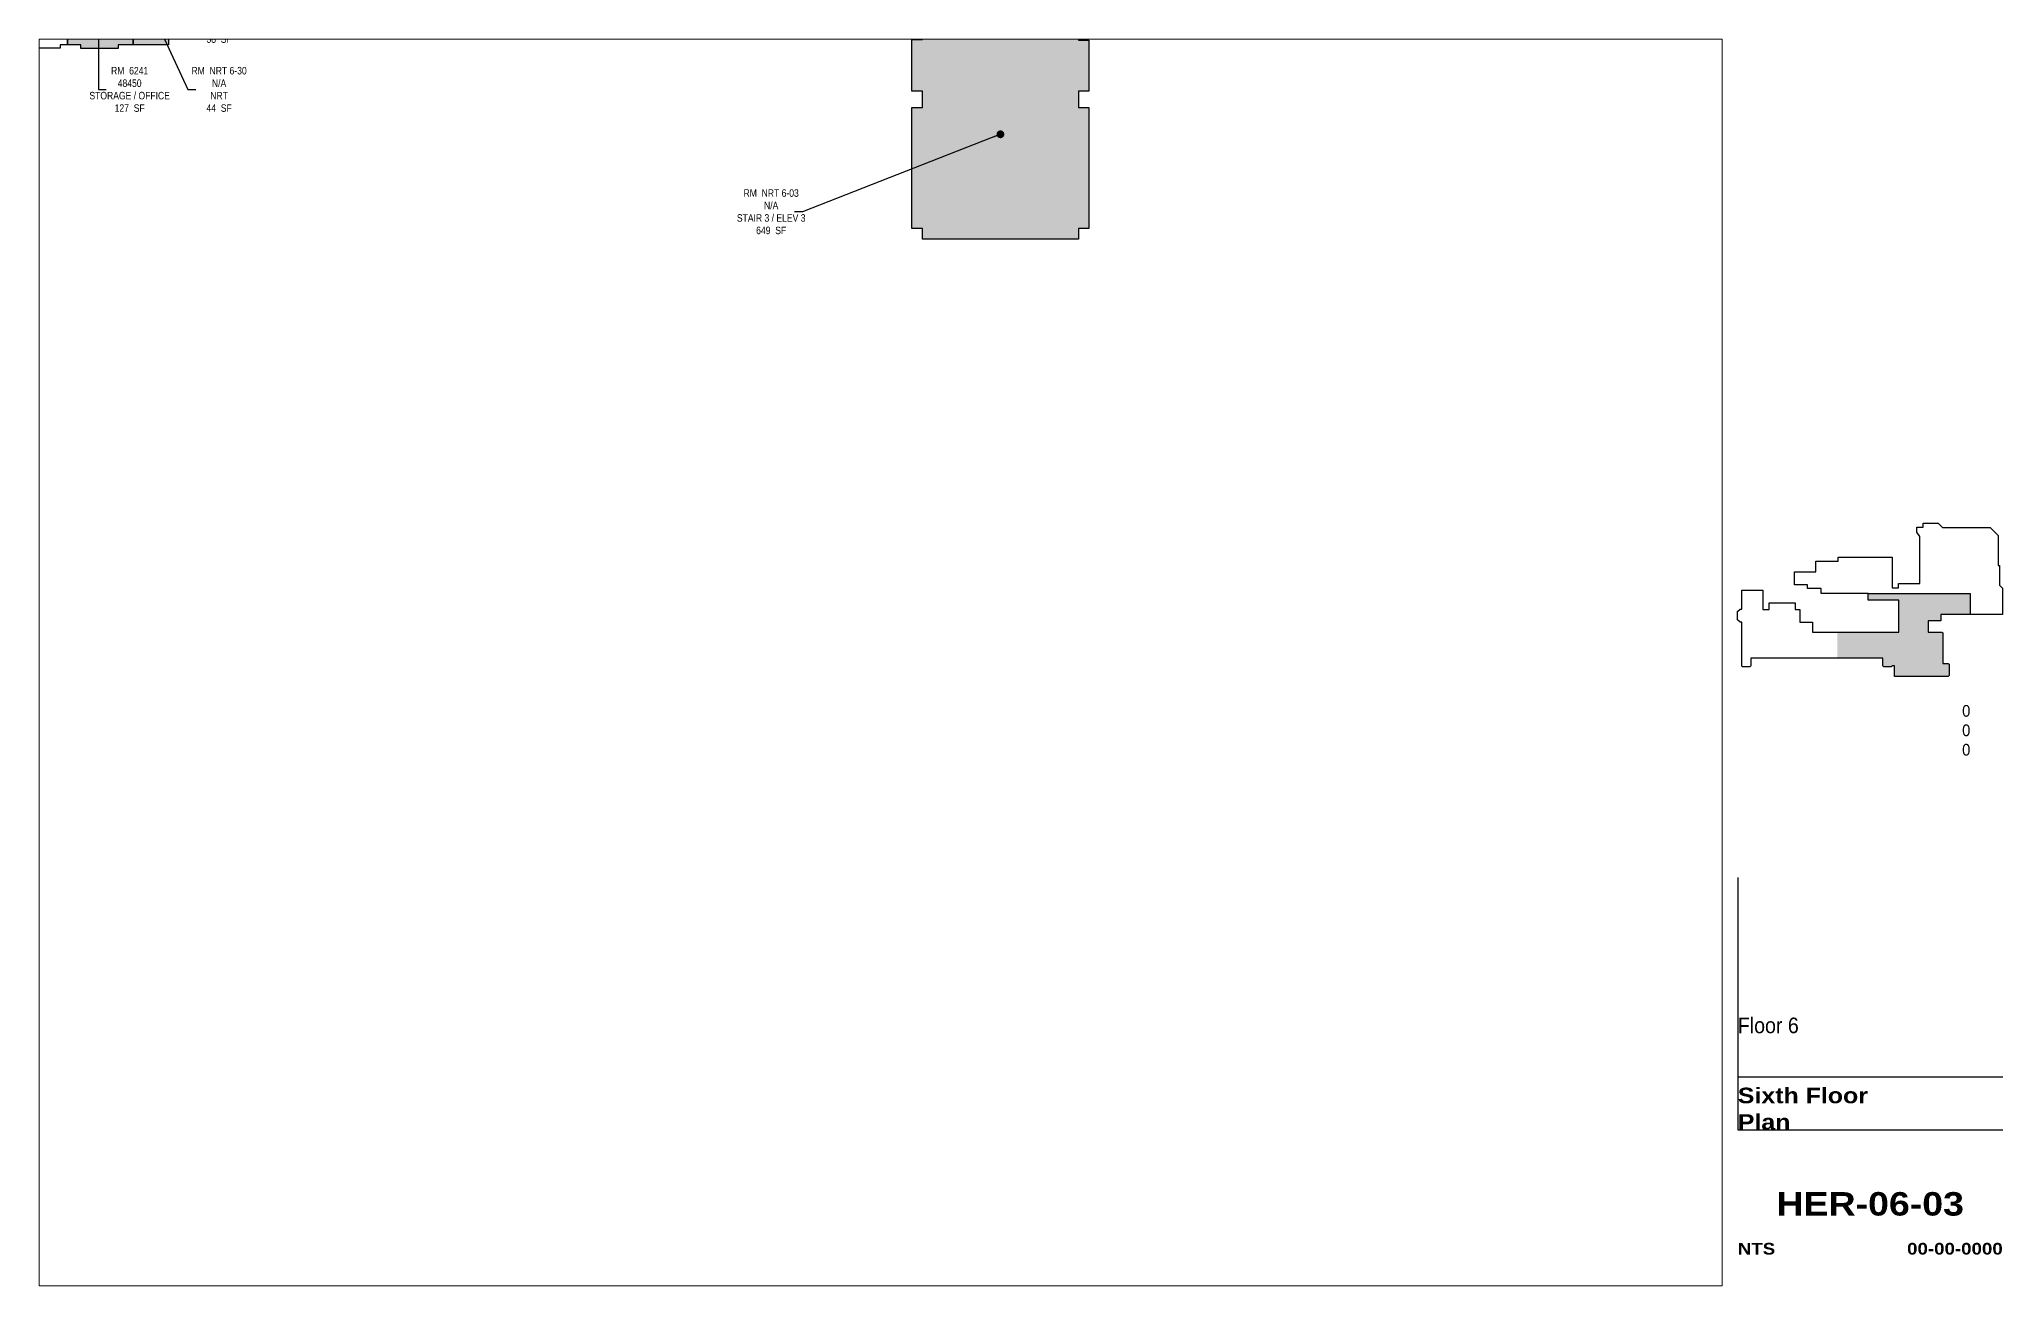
# Paper-space layout '03 new' of a CAD drawing. Header units: inches. Extents: x 0.8 to 16.5, y 0.5 to 10.5.
# The model-space entities are those that its viewports show. They can reach past a viewport. Long polylines and large blocks are cut down to what shows.
import ezdxf
from ezdxf.enums import TextEntityAlignment as Align

# ---------------------------------------------------------------- set-up
doc = ezdxf.new("R2010")
doc.units = ezdxf.units.IN
doc.header["$LTSCALE"] = 48
doc.header["$MEASUREMENT"] = 0
doc.layers.get('Defpoints').update_dxf_attribs({"color": 31})
for name, color, linetype in [('0-LABEL', 3, 'Continuous'), ('1-NRT', 200, 'Continuous'), ('1-NRT-PTN', 253, 'Continuous'), ('3-FCM', 190, 'Continuous'), ('4-OCC', 6, 'Continuous'), ('4-OCC-PTN', 95, 'Continuous'), ('T-5', 5, 'Continuous'), ('T-8', 8, 'Continuous')]:
    doc.layers.add(name, color=color, linetype=linetype)
doc.styles.add('Arial90', font='arial.ttf', dxfattribs={"width": 0.9})
doc.styles.add('ArialBlack', font='')
doc.styles.add('ArialN', font='ARIALN.TTF')
doc.styles.get('ArialBlack').set_extended_font_data('Arial Black')
doc.dimstyles.new('AB-200', dxfattribs={"dimscale": 200, "dimtxt": 0.070312, "dimasz": 0.0625, "dimexe": 0.0625, "dimexo": 0.125, "dimgap": 0.1875, "dimtad": 0, "dimdec": 4, "dimrnd": 0.0625, "dimzin": 0, "dimdsep": 46, "dimlunit": 4, "dimtxsty": 'ArialN', "dimblk": 'ARCHTICK', "dimcen": 0.0625, "dimclrd": 256, "dimclre": 256, "dimclrt": 256, "dimadec": 0, "dimazin": 0, "dimtfac": 1, "dimtdec": 4, "dimtofl": 0, "dimtmove": 2, "dimatfit": 3, "dimldrblk": 'DOT', "dimfxl": 0, "dimfrac": 2, "dimtolj": 1, "dimtzin": 0, "dimlwd": -1, "dimlwe": -1, "dimarcsym": 0})

# ---------------------------------------------------------------- blocks, each defined once
blk = doc.blocks.new('sheettext_11x17_occ')
at = {"layer": 'Defpoints'}
for p, q in [((0, 3.276), (0, 1.251)), ((0, 1.676), (2.125, 1.676)), ((0, 1.251), (2.125, 1.251))]:
    blk.add_line(p, q, dxfattribs=at)
at = {"style": 'Arial90', "width": 0.9}
for tag, p in [('INTERIORGROSSAREA', (1.865, 4.565)), ('USEABLEAREA', (1.865, 4.409)), ('COMMONAREA', (1.865, 4.253))]:
    blk.add_attdef(tag, text='', height=0.0938, dxfattribs=at).set_placement(p, align=Align.RIGHT)
blk.add_attdef('FLOOR', text='', height=0.125, dxfattribs=at).set_placement((0, 2.151), align=Align.TOP_LEFT)
at = {"layer": 'T-8', "style": 'ArialBlack'}
for tag, p, height in [('TITLE_1', (0, 1.464), 0.125), ('TITLE_2', (0, 1.251), 0.125), ('SCALE', (0, 0.25), 0.0938)]:
    blk.add_attdef(tag, p, '', height=height, dxfattribs=at)
blk.add_attdef('DWG#', text='', height=0.188, dxfattribs=at).set_placement((1.062, 0.751), align=Align.TOP_CENTER)
blk.add_attdef('DATE', text='', height=0.0938, dxfattribs=at).set_placement((2.125, 0.25), align=Align.RIGHT)
blk = doc.blocks.new('_ArchTick')
at = {"const_width": 0.15}
blk.add_lwpolyline([(-0.5, -0.5), (0.5, 0.5)], dxfattribs=at)
blk = doc.blocks.new('_Dot')
at = {"lineweight": -2}
blk.add_line((-0.5, 0), (-1, 0), dxfattribs=at)
at = {"const_width": 0.5}
blk.add_lwpolyline([(-0.25, 0, 1), (0.25, 0, 1)], format="xyb", close=True, dxfattribs=at)

msp = doc.modelspace()

# ---------------------------------------------------------------- hatches: boundary and pattern name
at = {"layer": '1-NRT-PTN'}
for points in [[(2094, 1611), (2151, 1611), (2151, 1500.5), (2094, 1500.5)], [(3610.5, 1189), (3360.5, 1189), (3360.5, 1206), (3343.5, 1206), (3343.5, 1400), (3360.5, 1400), (3360.5, 1426), (3343.5, 1426), (3343.5, 1509), (3360.5, 1509), (3360.5, 1525), (3610.5, 1525), (3610.5, 1508), (3627.5, 1508), (3627.5, 1426), (3610.5, 1426), (3610.5, 1400), (3627.5, 1400), (3627.5, 1206), (3610.5, 1206)]]:
    msp.add_hatch(color=256, dxfattribs=at).paths.add_polyline_path(points)
at = {"layer": '4-OCC-PTN'}
msp.add_hatch(color=55, dxfattribs=at).paths.add_polyline_path([(2094, 1500.5), (2070, 1500.5), (2070, 1494.7), (2010, 1494.7), (2010, 1500.5), (1989, 1500.5), (1989, 1554), (1983, 1554), (1983, 1614), (1989, 1614), (1989, 1680), (2049, 1680), (2049, 1659), (2079, 1659), (2079, 1641), (2094, 1641)])

# ---------------------------------------------------------------- linework, layer by layer
at = {"layer": '1-NRT'}
for points in [[(2094, 1611), (2151, 1611), (2151, 1500.5), (2094, 1500.5)], [(3610.5, 1189), (3360.5, 1189), (3360.5, 1206), (3343.5, 1206), (3343.5, 1400), (3360.5, 1400), (3360.5, 1426), (3343.5, 1426), (3343.5, 1509), (3360.5, 1509), (3360.5, 1525), (3610.5, 1525), (3610.5, 1508), (3627.5, 1508), (3627.5, 1426), (3610.5, 1426), (3610.5, 1400), (3627.5, 1400), (3627.5, 1206), (3610.5, 1206)]]:
    msp.add_lwpolyline(points, close=True, dxfattribs=at)
at = {"layer": '3-FCM'}
msp.add_lwpolyline([(1938, 1686), (1938, 1680), (1965, 1680), (1965, 1686), (1989, 1686), (1989, 1614), (1983, 1614), (1983, 1554), (1989, 1554), (1989, 1500.5), (1977, 1500.5), (1977, 1495), (1621.5, 1495), (1621.5, 1686)], close=True, dxfattribs=at)
at = {"layer": '4-OCC'}
msp.add_lwpolyline([(2094, 1500.5), (2070, 1500.5), (2070, 1494.7), (2010, 1494.7), (2010, 1500.5), (1989, 1500.5), (1989, 1554), (1983, 1554), (1983, 1614), (1983, 1614), (1989, 1614), (1989, 1614), (1989, 1680), (2049, 1680), (2049, 1659), (2079, 1659), (2079, 1641), (2094, 1641)], close=True, dxfattribs=at)

# ---------------------------------------------------------------- texts
at = {"layer": '0-LABEL', "char_height": 12, "attachment_point": 5, "style": 'ArialN'}
for s, insert in [('RM  FCM 6240\\PCOMMON\\PTOILET\\P38  SF', (2232, 1539.8)), ('RM  6241\\P48450\\PSTORAGE / OFFICE\\P127  SF', (2088.5, 1429)), ('RM  NRT 6-30\\PN/A\\PNRT\\P44  SF', (2232, 1429)), ('RM  NRT 6-03\\PN/A\\PSTAIR 3 / ELEV 3\\P649  SF', (3117.7, 1232.7))]:
    msp.add_mtext(s, dxfattribs=dict(at, insert=insert))

# ---------------------------------------------------------------- leaders
at = {"layer": '0-LABEL', "annotation_type": 0, "has_hookline": 1}
for points, hookline_direction, text_width in [([(1805.3, 1590.5), (1804.6, 1437.6), (1817.1, 1437.6)], 0, 101.3), ([(2038.5, 1562.3), (2038.5, 1429), (2051, 1429)], 0, 127.7), ([(2122.5, 1555.7), (2182, 1429), (2194.5, 1429)], 0, 86.9), ([(3485.5, 1357), (3167.7, 1232.7), (3155.2, 1232.7)], 1, 108.8)]:
    msp.add_leader(points, dimstyle='AB-200', dxfattribs=dict(at, hookline_direction=hookline_direction, text_width=text_width))

psp = doc.layouts.new('03 new')

# ---------------------------------------------------------------- hatches: boundary and pattern name
at = {"layer": 'T-8'}
psp.add_hatch(color=256, dxfattribs=at).paths.add_polyline_path([(15.903, 5.833), (16.004, 5.833), (16.004, 5.884), (16.24, 5.884), (16.24, 6.053), (15.421, 6.053), (15.421, 5.999), (15.666, 5.999), (15.666, 5.744), (15.173, 5.744), (15.173, 5.535), (15.538, 5.535), (15.538, 5.472), (15.546, 5.464), (15.605, 5.464), (15.612, 5.472), (15.631, 5.472), (15.631, 5.388), (16.062, 5.388), (16.069, 5.396), (16.069, 5.486), (16.062, 5.493), (16.02, 5.493), (16.02, 5.737), (16.012, 5.744), (15.903, 5.744)])

# ---------------------------------------------------------------- linework, layer by layer
psp.add_lwpolyline([(15.811, 6.585), (15.861, 6.585), (15.861, 6.619), (15.982, 6.619), (16.016, 6.584), (16.399, 6.583), (16.463, 6.519), (16.463, 6.278), (16.474, 6.278), (16.474, 6.121), (16.498, 6.097), (16.498, 5.884), (16.004, 5.884), (16.004, 5.833), (15.903, 5.833), (15.903, 5.744), (16.012, 5.744), (16.02, 5.737), (16.02, 5.493), (16.062, 5.493), (16.069, 5.486), (16.069, 5.396), (16.062, 5.388), (15.631, 5.388), (15.631, 5.472), (15.612, 5.472), (15.605, 5.464), (15.546, 5.464), (15.538, 5.472), (15.538, 5.535), (14.479, 5.535), (14.479, 5.472), (14.472, 5.464), (14.413, 5.464), (14.406, 5.471), (14.406, 5.824), (14.393, 5.824), (14.373, 5.843), (14.373, 5.909), (14.393, 5.928), (14.406, 5.928), (14.406, 6.08), (14.576, 6.08), (14.576, 5.925), (14.626, 5.925), (14.626, 5.98), (14.835, 5.98), (14.835, 5.925), (14.873, 5.925), (14.873, 5.823), (14.975, 5.823), (14.975, 5.744), (15.666, 5.744), (15.666, 5.999), (15.421, 5.999), (15.421, 6.053), (15.044, 6.053), (15.044, 6.095), (14.935, 6.095), (14.935, 6.123), (14.83, 6.123), (14.83, 6.228), (15.001, 6.228), (15.001, 6.313), (15.181, 6.313), (15.181, 6.345), (15.612, 6.345), (15.612, 6.1), (15.664, 6.1), (15.664, 6.134), (15.835, 6.134), (15.835, 6.51), (15.811, 6.545)], close=True, dxfattribs=at)
psp.add_lwpolyline([(15.421, 6.053), (16.24, 6.053), (16.24, 5.884)], dxfattribs=at)

# ---------------------------------------------------------------- block references
at = {"layer": 'T-5'}
psp.add_blockref('sheettext_11x17_occ', (14.375, 0.5), dxfattribs=at).add_auto_attribs({'FLOOR': 'Floor 6', 'TITLE_1': 'Sixth Floor', 'TITLE_2': 'Plan', 'DWG#': 'HER-06-03', 'SCALE': 'NTS', 'DATE': '00-00-0000', 'COMMONAREA': '0', 'USEABLEAREA': '0', 'INTERIORGROSSAREA': '0'})

# ---------------------------------------------------------------- viewports
at = {"layer": 'Defpoints'}
vp = psp.add_viewport(center=(7.5, 5.5), size=(13.5, 10), view_center_point=(3293.5, 509.5), view_height=2000, dxfattribs=at)
vp.frozen_layers = ['Defpoints']

doc.saveas('drawing.dxf')
